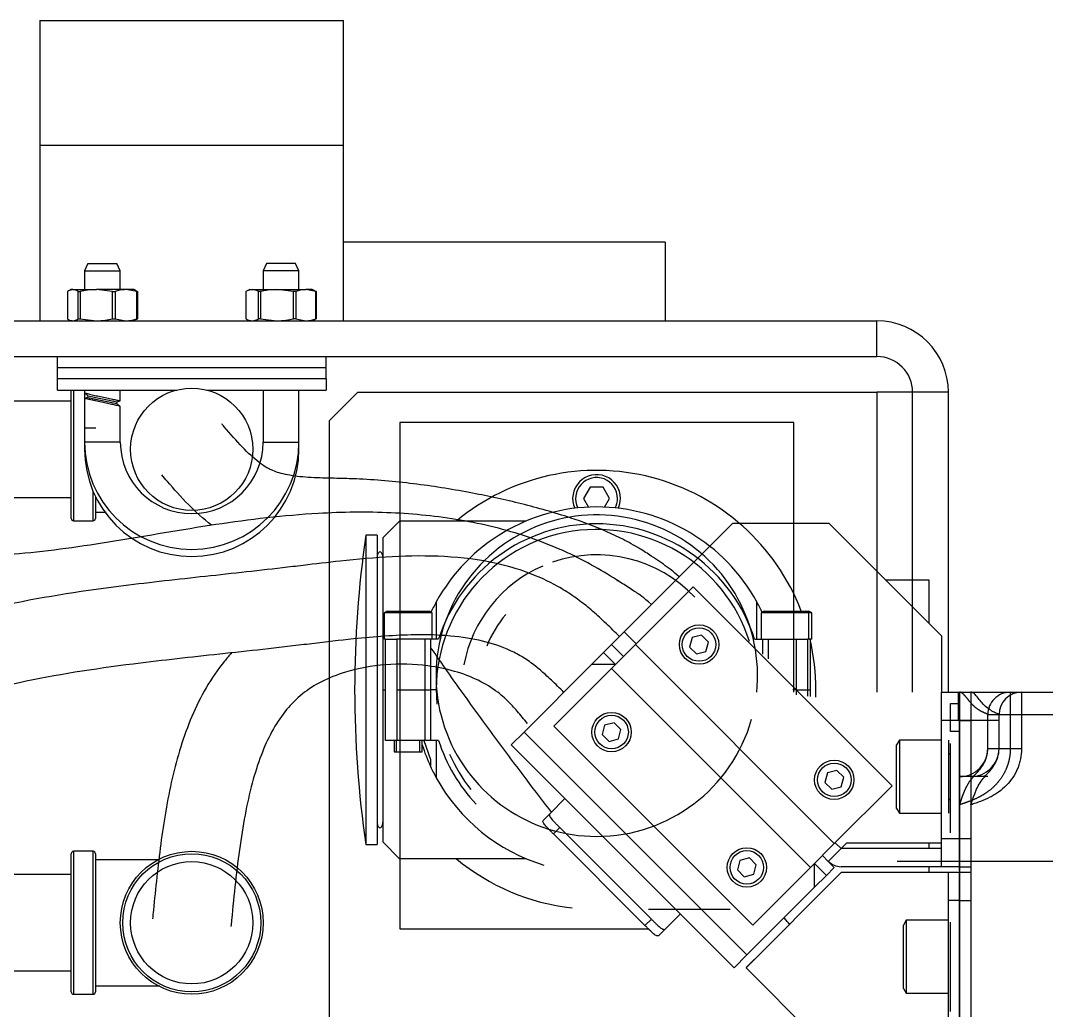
# Model space of a CAD drawing. Extents: x -2384 to 29887, y -2542 to 22350.
# Drawn here: x 4323.3 to 4505.7, y 1105 to 1280.9 of the extents above; entities that cross this region are included whole.
import ezdxf
from ezdxf.lldxf.tags import DXFTag

# ---------------------------------------------------------------- set-up
doc = ezdxf.new("R2010")
doc.units = 0
doc.header["$LTSCALE"] = 63.5
doc.header["$MEASUREMENT"] = 0
doc.linetypes.add('CENTER', pattern=[2, 1.25, -0.25, 0.25, -0.25])
doc.linetypes.add('PHANTOM', pattern=[2.5, 1.25, -0.25, 0.25, -0.25, 0.25, -0.25])
doc.layers.get('0').update_dxf_attribs({"linetype": 'CONTINUOUS'})
for name, color, linetype in [('$DDT_AUDIT_GENERATED_(10A2)', 7, 'CONTINUOUS'), ('$DDT_AUDIT_GENERATED_(1FE4)', 7, 'CONTINUOUS'), ('$DDT_AUDIT_GENERATED_(407)', 7, 'CONTINUOUS'), ('$DDT_AUDIT_GENERATED_(407C)', 7, 'CONTINUOUS'), ('$DDT_AUDIT_GENERATED_(4084)', 7, 'CONTINUOUS'), ('$DDT_AUDIT_GENERATED_(59CC)', 7, 'CONTINUOUS'), ('$DDT_AUDIT_GENERATED_(5A00)', 7, 'CONTINUOUS'), ('$DDT_AUDIT_GENERATED_(780C)', 7, 'CONTINUOUS'), ('2', 2, 'CENTER'), ('4', 6, 'PHANTOM'), ('A290-7321-X836', 7, 'CONTINUOUS'), ('A290-7324-X784', 7, 'CONTINUOUS'), ('A290-7324-X804', 7, 'CONTINUOUS'), ('A290-7329-X201', 7, 'CONTINUOUS'), ('A290-7329-X720', 7, 'CONTINUOUS'), ('LIBRL_A6-BA-4X6', 7, 'CONTINUOUS'), ('LIBRL_A6-BA-5X20', 7, 'CONTINUOUS'), ('LIBRL_A6-BA-8X12', 7, 'CONTINUOUS'), ('LIBRL_A97L-0218-', 7, 'CONTINUOUS')]:
    doc.layers.add(name, color=color, linetype=linetype)
tags = doc.linetypes.add('AM_ISO09W050', pattern=[22.5, 12, -1.5, 3, -1.5, 3, -1.5]).pattern_tags.tags
tags[14:15] = [DXFTag(74, 4), DXFTag(75, 0), DXFTag(340, '0'), DXFTag(46, 1.0), DXFTag(50, 0.0), DXFTag(44, 0.0), DXFTag(45, 0.0)]
tags[12:13] = [DXFTag(74, 4), DXFTag(75, 0), DXFTag(340, '0'), DXFTag(46, 1.0), DXFTag(50, 0.0), DXFTag(44, 0.0), DXFTag(45, 0.0)]
tags[10:11] = [DXFTag(74, 4), DXFTag(75, 0), DXFTag(340, '0'), DXFTag(46, 1.0), DXFTag(50, 0.0), DXFTag(44, 0.0), DXFTag(45, 0.0)]
tags[8:9] = [DXFTag(74, 4), DXFTag(75, 0), DXFTag(340, '0'), DXFTag(46, 1.0), DXFTag(50, 0.0), DXFTag(44, 0.0), DXFTag(45, 0.0)]
tags[6:7] = [DXFTag(74, 4), DXFTag(75, 0), DXFTag(340, '0'), DXFTag(46, 1.0), DXFTag(50, 0.0), DXFTag(44, 0.0), DXFTag(45, 0.0)]
tags[4:5] = [DXFTag(74, 4), DXFTag(75, 0), DXFTag(340, '0'), DXFTag(46, 1.0), DXFTag(50, 0.0), DXFTag(44, 0.0), DXFTag(45, 0.0)]

# ---------------------------------------------------------------- blocks, each defined once
blk = doc.blocks.new('r2000ibSolutionArm-ev')
at = {"layer": '2'}
blk.add_line((-316.12, 139), (-283.76, 139), dxfattribs=at)
at = {"layer": '4'}
for p, q in [((-305.2, 164), (-305.2, 169)), ((-305.2, 169), (-300, 169)), ((-305, 169), (-305, 164)), ((-305, 169), (-296, 169)), ((-300, 169), (-249.26, 169)), ((-296, 169), (-296, 165)), ((-296, 169), (-257.55, 169)), ((-306.6, 162), (-306.6, 167)), ((-306.6, 167), (-305, 167)), ((-296, 165), (-300, 165)), ((-300, 158.95), (-300, 165)), ((-257.55, 165), (-296, 165)), ((-296, 165), (-296, 158.95)), ((-300, 164), (-305.2, 164)), ((-305, 164), (-305, 154)), ((-300, 164), (-305, 164)), ((-307, 160.5), (-307, 147.5)), ((-306.6, 17), (-306.6, 162)), ((-305, 162), (-306.6, 162)), ((-305, 154), (-305, 162)), ((-305, 154), (-305, 162)), ((-296, 158.95), (-300, 158.95)), ((-305, 42), (-305, 154)), ((-300, 154), (-305, 154)), ((-305, 154), (-305, 149)), ((-305, 149), (-305, 47))]:
    blk.add_line(p, q, dxfattribs=at)
for centre, radius, start, end in [((-296, 165), 4, 90, 180), ((-305, 159), 5, 270, 0), ((-306.6, 158.4), 0.4, 180, 270), ((-306.6, 149.6), 0.4, 90, 180)]:
    blk.add_arc(centre, radius, start, end, dxfattribs=at)
for points, knots in [([(-300, 165), (-300, 165.04), (-300.08, 165.09), (-300.29, 165.19), (-300.38, 165.23), (-300.59, 165.33), (-300.71, 165.38), (-301.1, 165.57), (-301.4, 165.73), (-302.02, 166.14), (-302.32, 166.39), (-302.88, 166.95), (-303.14, 167.25), (-303.59, 167.81), (-303.79, 168.07), (-304.07, 168.4), (-304.16, 168.5), (-304.34, 168.68), (-304.43, 168.76), (-304.59, 168.88), (-304.68, 168.92), (-304.8, 168.97), (-304.84, 168.98), (-304.92, 169), (-304.96, 169), (-305, 169)], [0, 0, 0, 0, 0.125, 0.125, 0.1875, 0.1875, 0.25, 0.25, 0.375, 0.375, 0.5, 0.5, 0.625, 0.625, 0.75, 0.75, 0.8125, 0.8125, 0.875, 0.875, 0.9375, 0.9375, 0.96875, 0.96875, 1, 1, 1, 1]), ([(-296, 158.95), (-296, 158.34), (-296.06, 157.74), (-296.24, 156.86), (-296.31, 156.57), (-296.49, 155.99), (-296.59, 155.7), (-296.94, 154.87), (-297.22, 154.34), (-297.89, 153.34), (-298.28, 152.86), (-299.12, 152), (-299.57, 151.61), (-300.31, 151.09), (-300.57, 150.92), (-301.08, 150.61), (-301.35, 150.46), (-302.16, 150.05), (-302.72, 149.81), (-303.57, 149.49), (-303.85, 149.39), (-304.28, 149.24), (-304.43, 149.19), (-304.71, 149.1), (-304.86, 149.05), (-305, 149)], [0, 0, 0, 0, 0.125, 0.125, 0.1875, 0.1875, 0.25, 0.25, 0.375, 0.375, 0.5, 0.5, 0.625, 0.625, 0.6875, 0.6875, 0.75, 0.75, 0.875, 0.875, 0.9375, 0.9375, 0.96875, 0.96875, 1, 1, 1, 1]), ([(-305, 149), (-304.96, 149.12), (-304.92, 149.24), (-304.84, 149.49), (-304.8, 149.61), (-304.68, 149.96), (-304.59, 150.2), (-304.43, 150.66), (-304.34, 150.89), (-304.16, 151.34), (-304.07, 151.56), (-303.79, 152.18), (-303.59, 152.57), (-303.14, 153.28), (-302.88, 153.61), (-302.32, 154.26), (-302.02, 154.58), (-301.4, 155.28), (-301.1, 155.66), (-300.71, 156.3), (-300.59, 156.52), (-300.38, 156.97), (-300.29, 157.21), (-300.08, 157.94), (-300, 158.44), (-300, 158.95)], [0, 0, 0, 0, 0.03125, 0.03125, 0.0625, 0.0625, 0.125, 0.125, 0.1875, 0.1875, 0.25, 0.25, 0.375, 0.375, 0.5, 0.5, 0.625, 0.625, 0.75, 0.75, 0.8125, 0.8125, 0.875, 0.875, 1, 1, 1, 1])]:
    blk.add_open_spline(points, degree=3, knots=knots, dxfattribs=at)

msp = doc.modelspace()

# ---------------------------------------------------------------- linework, layer by layer
at = {"layer": '$DDT_AUDIT_GENERATED_(10A2)', "color": 6, "linetype": 'Continuous', "ltscale": 25.4}
for p, q in [((4334.78, 1208.55), (4336.75, 1208.55)), ((4334.78, 1208.55), (4336.75, 1208.55)), ((4390.74, 1191.97), (4387.74, 1188.97)), ((4413.24, 1191.97), (4390.74, 1191.97)), ((4386.74, 1189.47), (4384.74, 1189.47)), ((4384.74, 1189.47), (4384.74, 1134.47)), ((4386.74, 1189.47), (4386.74, 1134.47)), ((4387.74, 1188.97), (4387.74, 1161.97)), ((4397.24, 1177.6), (4397.24, 1170.97)), ((4454.24, 1170.97), (4454.24, 1177.6)), ((4388.24, 1170.97), (4390.21, 1170.97)), ((4388.24, 1161.97), (4388.24, 1170.97)), ((4390.21, 1170.97), (4390.21, 1161.97)), ((4395.24, 1170.97), (4390.21, 1170.97)), ((4396.24, 1170.97), (4395.24, 1170.97)), ((4395.24, 1170.97), (4395.24, 1161.97)), ((4397.65, 1170.97), (4396.24, 1170.97)), ((4396.24, 1170.97), (4396.24, 1161.97)), ((4453.83, 1170.97), (4455.24, 1170.97)), ((4455.24, 1170.97), (4455.24, 1168.33)), ((4455.24, 1170.97), (4456.24, 1170.97)), ((4456.24, 1170.97), (4456.24, 1167.46)), ((4456.24, 1170.97), (4461.27, 1170.97)), ((4461.27, 1170.97), (4463.24, 1170.97)), ((4461.27, 1161.97), (4461.27, 1170.97)), ((4463.24, 1170.97), (4463.24, 1161.97)), ((4463.74, 1170.97), (4463.49, 1170.97)), ((4463.74, 1170.97), (4463.74, 1161.97)), ((4387.74, 1161.97), (4387.74, 1134.97)), ((4387.74, 1161.97), (4388.24, 1161.97)), ((4387.74, 1161.97), (4388.24, 1161.97)), ((4388.24, 1152.97), (4388.24, 1161.97)), ((4390.21, 1161.97), (4395.24, 1161.97)), ((4390.21, 1161.97), (4390.21, 1152.97)), ((4390.21, 1161.97), (4395.24, 1161.97)), ((4395.24, 1161.97), (4395.24, 1152.97)), ((4395.24, 1161.97), (4396.24, 1161.97)), ((4395.24, 1161.97), (4396.24, 1161.97)), ((4396.24, 1161.97), (4396.24, 1152.97)), ((4397.24, 1161.97), (4396.24, 1161.97)), ((4397.24, 1161.97), (4396.24, 1161.97)), ((4461.27, 1161.97), (4460.64, 1161.97)), ((4461.27, 1161.97), (4460.64, 1161.97)), ((4461.27, 1161.06), (4461.27, 1161.97)), ((4461.27, 1161.97), (4463.24, 1161.97)), ((4461.27, 1161.97), (4463.24, 1161.97)), ((4463.24, 1161.97), (4463.24, 1160.83)), ((4463.24, 1161.97), (4463.74, 1161.97)), ((4463.24, 1161.97), (4463.74, 1161.97)), ((4463.74, 1161.97), (4463.74, 1160.78)), ((4390.21, 1152.97), (4388.24, 1152.97)), ((4395.24, 1152.97), (4390.21, 1152.97)), ((4395.03, 1152.97), (4396.24, 1149.58)), ((4396.24, 1152.97), (4395.24, 1152.97)), ((4397.65, 1152.97), (4396.24, 1152.97)), ((4397.24, 1152.97), (4397.24, 1146.35)), ((4396.24, 1149.58), (4396.24, 1148.34)), ((4384.74, 1134.47), (4386.74, 1134.47)), ((4387.74, 1134.97), (4390.74, 1131.97)), ((4413.24, 1131.97), (4390.74, 1131.97))]:
    msp.add_line(p, q, dxfattribs=at)
for centre, radius, start, end in [((4425.74, 1161.97), 39, 21.0372, 129.7151), ((4425.74, 1161.97), 32.5, 28.7266, 151.2734), ((4425.74, 1161.97), 29.5, 17.7633, 162.2367), ((4572.8, 1161.97), 190.06, 171.6807, 188.3193), ((4425.74, 1161.97), 28.5, 17.5534, 185.0952), ((4425.74, 1161.97), 24, 43.3678, 108.9967), ((4425.74, 1161.97), 24, 113.5084, 169.2774), ((4425.74, 1161.97), 32.5, 151.2734, 155.1884), ((4425.74, 1161.97), 32.5, 24.8116, 28.7266), ((4425.74, 1161.97), 21, 140.2804, 158.259), ((4425.74, 1161.97), 39, 0, 13.3424), ((4425.74, 1161.97), 39, 358.1325, 0), ((4425.74, 1161.97), 29.5, 197.7633, 223.4691), ((4425.74, 1161.97), 32.5, 197.4754, 204.8116), ((4425.74, 1161.97), 28.5, 203.596, 218.3333), ((4425.74, 1161.97), 32.5, 204.8116, 208.7266), ((4425.74, 1161.97), 32.5, 208.7266, 253.2942), ((4425.74, 1161.97), 39, 230.2849, 263.5787)]:
    msp.add_arc(centre, radius, start, end, dxfattribs=at)
at = {"layer": '$DDT_AUDIT_GENERATED_(1FE4)', "color": 6, "linetype": 'Continuous', "ltscale": 25.4}
msp.add_open_spline([(4396.2, 1169.56), (4396.29, 1169.42), (4398.14, 1166.71), (4401.84, 1161.45), (4407.54, 1153.63), (4412.85, 1146.54), (4416.26, 1142.07), (4417.72, 1140.17)], degree=3, knots=[0.4991334, 0.4991334, 0.4991334, 0.4991334, 0.5011124, 0.5378249, 0.5730881, 0.607772, 0.6337114, 0.6337114, 0.6337114, 0.6337114], dxfattribs=at)
msp.add_open_spline([(4460.1, 1120.26), (4459.78, 1120.64), (4459.46, 1121.02), (4459.13, 1121.42)], degree=3, dxfattribs=at)
at = {"layer": '$DDT_AUDIT_GENERATED_(407)', "color": 6, "linetype": 'Continuous', "ltscale": 25.4}
for centre, major_axis in [((4387.24, 1185.47), (0, -1)), ((4387.24, 1138.47), (0, 1))]:
    msp.add_ellipse(centre, major_axis=major_axis, ratio=0.5, start_param=1.570796, end_param=4.712389, dxfattribs=at)
at = {"layer": '$DDT_AUDIT_GENERATED_(407C)', "color": 6, "linetype": 'Continuous', "ltscale": 25.4}
for p, q in [((4488.28, 1129.55), (4490.28, 1129.55)), ((4488.28, 1124.55), (4488.28, 1129.55)), ((4490.28, 1129.55), (4490.28, 1124.55)), ((4488.28, 1010.55), (4488.28, 1124.55)), ((4490.28, 1124.55), (4488.28, 1124.55)), ((4490.28, 1010.55), (4490.28, 1124.55)), ((4453.77, 1114.05), (4452.36, 1112.64)), ((4452.36, 1112.64), (4452.37, 1112.63)), ((4453.77, 1114.05), (4453.78, 1114.05))]:
    msp.add_line(p, q, dxfattribs=at)
at = {"layer": '$DDT_AUDIT_GENERATED_(4084)', "color": 6, "linetype": 'Continuous', "ltscale": 25.4}
for p, q in [((4490.28, 1124.55), (4490.28, 1129.55)), ((4490.28, 1129.55), (4492.28, 1129.55)), ((4490.28, 1010.55), (4490.28, 1124.55)), ((4490.28, 1124.55), (4492.28, 1124.55))]:
    msp.add_line(p, q, dxfattribs=at)
at = {"layer": '$DDT_AUDIT_GENERATED_(59CC)', "color": 6, "linetype": 'Continuous', "ltscale": 25.4}
for p, q in [((4449.93, 1191.55), (4430.67, 1172.29)), ((4467.08, 1191.55), (4449.93, 1191.55)), ((4487.08, 1171.55), (4467.08, 1191.55)), ((4428.41, 1170.02), (4430.67, 1172.29)), ((4430.67, 1172.29), (4432.79, 1170.16)), ((4487.08, 1171.55), (4487.08, 1161.55)), ((4428.41, 1170.02), (4430.53, 1167.9)), ((4487.08, 1156.55), (4487.08, 1161.55)), ((4487.08, 1161.55), (4490.28, 1161.55)), ((4490.28, 1161.55), (4490.28, 1156.55)), ((4490.28, 1156.55), (4487.08, 1156.55)), ((4487.08, 1135.55), (4487.08, 1156.55)), ((4490.28, 1135.55), (4490.28, 1156.55)), ((4468.15, 1134.81), (4469.2, 1133.75)), ((4469.2, 1133.75), (4470.2, 1134.75)), ((4487.08, 1134.75), (4470.2, 1134.75)), ((4487.08, 1135.55), (4490.28, 1135.55)), ((4487.08, 1130.55), (4487.08, 1135.55)), ((4490.28, 1135.55), (4490.28, 1130.55)), ((4469.2, 1133.75), (4466.94, 1131.49)), ((4487.08, 1133.75), (4469.21, 1133.75)), ((4465.88, 1132.55), (4466.94, 1131.49)), ((4466.94, 1131.49), (4466.94, 1131.49)), ((4487.08, 1130.55), (4469.21, 1130.55)), ((4490.28, 1130.55), (4487.08, 1130.55))]:
    msp.add_line(p, q, dxfattribs=at)
for radius in [0.002, 3.2]:
    msp.add_arc((4469.21, 1133.75), radius, 225, 270, dxfattribs=at)
at = {"layer": '$DDT_AUDIT_GENERATED_(5A00)', "color": 6, "linetype": 'Continuous', "ltscale": 25.4}
for p, q in [((4490.28, 1161.55), (4492.28, 1161.55)), ((4490.28, 1161.55), (4490.28, 1156.55)), ((4490.28, 1156.55), (4492.28, 1156.55)), ((4490.28, 1156.55), (4490.28, 1135.55)), ((4492.28, 1156.55), (4492.28, 1146.55)), ((4490.28, 1135.55), (4492.28, 1135.55)), ((4490.28, 1135.55), (4490.28, 1130.55)), ((4490.28, 1130.55), (4492.28, 1130.55))]:
    msp.add_line(p, q, dxfattribs=at)
at = {"layer": '$DDT_AUDIT_GENERATED_(780C)', "color": 6, "linetype": 'Continuous', "ltscale": 25.4}
for p, q in [((4452.31, 1112.58), (4469.28, 1129.55)), ((4469.28, 1129.55), (4488.28, 1129.55)), ((4488.28, 1076.61), (4452.31, 1112.58))]:
    msp.add_line(p, q, dxfattribs=at)
for p, q in [((4326.79, 1280.92), (4326.79, 1258.69)), ((4326.79, 1280.92), (4380.77, 1280.92)), ((4380.77, 1258.69), (4380.77, 1280.92)), ((4326.79, 1258.69), (4326.79, 1227.55)), ((4380.77, 1258.69), (4326.79, 1258.69)), ((4380.77, 1227.55), (4380.77, 1258.69)), ((4437.92, 1241.55), (4380.77, 1241.55)), ((4437.92, 1241.55), (4437.92, 1227.55)), ((4335.33, 1237.74), (4334.73, 1236.46)), ((4335.33, 1237.74), (4337.9, 1237.74)), ((4337.9, 1237.74), (4340.48, 1237.74)), ((4341.08, 1236.46), (4340.48, 1237.74)), ((4367.08, 1237.74), (4366.48, 1236.46)), ((4372.23, 1237.74), (4367.08, 1237.74)), ((4372.83, 1236.46), (4372.23, 1237.74)), ((4334.73, 1236.46), (4334.73, 1233.1)), ((4334.73, 1236.46), (4337.9, 1236.46)), ((4337.9, 1236.46), (4341.08, 1236.46)), ((4341.08, 1233.1), (4341.08, 1236.46)), ((4366.48, 1236.46), (4366.48, 1233.1)), ((4372.83, 1236.46), (4366.48, 1236.46)), ((4372.83, 1233.1), (4372.83, 1236.46)), ((4332.35, 1233.1), (4332.03, 1232.96)), ((4332.65, 1233.1), (4332.35, 1233.1)), ((4332.65, 1233.1), (4336.83, 1233.1)), ((4339.72, 1232.76), (4336.83, 1233.1)), ((4342.09, 1233.1), (4336.83, 1233.1)), ((4344.03, 1232.76), (4342.09, 1233.1)), ((4343.46, 1233.1), (4342.09, 1233.1)), ((4343.78, 1232.96), (4343.46, 1233.1)), ((4364.1, 1233.1), (4363.64, 1232.89)), ((4364.1, 1233.1), (4364.52, 1233.1)), ((4364.52, 1233.1), (4368.93, 1233.1)), ((4371.85, 1232.76), (4368.93, 1233.1)), ((4368.93, 1233.1), (4374.06, 1233.1)), ((4375.86, 1232.76), (4374.06, 1233.1)), ((4375.21, 1233.1), (4374.06, 1233.1)), ((4375.67, 1232.89), (4375.21, 1233.1)), ((4375.65, 1232.89), (4375.92, 1232.76)), ((4331.69, 1232.76), (4331.69, 1227.89)), ((4333.6, 1232.76), (4333.94, 1232.76)), ((4333.6, 1227.89), (4333.6, 1232.76)), ((4333.94, 1232.76), (4333.94, 1227.89)), ((4339.72, 1227.89), (4339.72, 1232.76)), ((4339.72, 1232.76), (4340.15, 1232.76)), ((4340.15, 1232.76), (4340.15, 1227.89)), ((4344.03, 1227.89), (4344.03, 1232.76)), ((4344.03, 1232.76), (4344.12, 1232.76)), ((4344.12, 1232.76), (4344.12, 1227.89)), ((4363.39, 1232.76), (4363.39, 1227.89)), ((4366.01, 1232.76), (4365.65, 1232.76)), ((4365.65, 1227.89), (4365.65, 1232.76)), ((4366.01, 1232.76), (4366.01, 1227.89)), ((4371.85, 1227.89), (4371.85, 1232.76)), ((4372.27, 1232.76), (4371.85, 1232.76)), ((4372.27, 1232.76), (4372.27, 1227.89)), ((4375.86, 1227.89), (4375.86, 1232.76)), ((4375.92, 1232.76), (4375.86, 1232.76)), ((4375.92, 1232.76), (4375.92, 1227.89)), ((4221.93, 1227.55), (4475.58, 1227.55)), ((4332.03, 1227.69), (4332.35, 1227.55)), ((4333.6, 1227.89), (4333.94, 1227.89)), ((4333.94, 1227.89), (4336.83, 1227.55)), ((4339.72, 1227.89), (4340.15, 1227.89)), ((4340.15, 1227.89), (4342.09, 1227.55)), ((4343.46, 1227.55), (4343.78, 1227.69)), ((4344.03, 1227.89), (4344.12, 1227.89)), ((4363.64, 1227.76), (4364.1, 1227.55)), ((4366.01, 1227.89), (4365.65, 1227.89)), ((4366.01, 1227.89), (4368.93, 1227.55)), ((4372.27, 1227.89), (4371.85, 1227.89)), ((4372.27, 1227.89), (4374.06, 1227.55)), ((4375.21, 1227.55), (4375.67, 1227.76)), ((4375.92, 1227.89), (4375.65, 1227.76)), ((4475.58, 1221.2), (4475.58, 1227.55)), ((4221.93, 1221.2), (4475.58, 1221.2)), ((4377.66, 1219.22), (4377.66, 1221.2)), ((4329.9, 1217.24), (4329.9, 1219.22)), ((4377.66, 1219.22), (4329.9, 1219.22)), ((4377.66, 1217.24), (4377.66, 1219.22)), ((4377.66, 1217.24), (4329.9, 1217.24)), ((4377.66, 1217.24), (4377.66, 1215.25)), ((4329.9, 1215.25), (4351.11, 1215.25)), ((4332.35, 1192.45), (4332.35, 1215.25)), ((4332.78, 1215.25), (4332.78, 1192.02)), ((4334.73, 1215.25), (4334.73, 1214.73)), ((4334.73, 1214.74), (4335.33, 1214.22)), ((4334.73, 1214.73), (4334.73, 1213.72)), ((4341.08, 1213.36), (4341.08, 1215.25)), ((4356.45, 1215.25), (4377.66, 1215.25)), ((4366.48, 1215.25), (4366.48, 1205.99)), ((4372.83, 1205.99), (4372.83, 1215.25)), ((4383.28, 1214.85), (4378.28, 1209.85)), ((4383.28, 1214.85), (4475.58, 1214.85)), ((4481.93, 1214.85), (4475.58, 1214.85)), ((4475.58, 1214.85), (4475.58, 1161.55)), ((4488.28, 1214.85), (4481.93, 1214.85)), ((4481.93, 1161.55), (4481.93, 1214.85)), ((4488.28, 1161.55), (4488.28, 1214.85)), ((4332.35, 1213.29), (4287.1, 1213.29)), ((4335.26, 1213.9), (4334.73, 1213.72)), ((4334.73, 1213.72), (4334.73, 1205.99)), ((4335.33, 1214.22), (4335.26, 1213.9)), ((4335.26, 1213.9), (4340.48, 1212.86)), ((4335.33, 1214.22), (4340.55, 1213.17)), ((4340.48, 1212.86), (4340.55, 1213.17)), ((4341.08, 1212.34), (4340.48, 1212.86)), ((4340.55, 1213.17), (4341.08, 1213.35)), ((4341.08, 1205.99), (4341.08, 1212.34)), ((4378.28, 1017.55), (4378.28, 1209.85)), ((4390.78, 1209.5), (4390.78, 1119.5)), ((4460.78, 1209.5), (4390.78, 1209.5)), ((4460.78, 1161.55), (4460.78, 1209.5)), ((4334.73, 1205.99), (4334.73, 1204.72)), ((4341.08, 1205.99), (4334.73, 1205.99)), ((4366.48, 1205.99), (4372.83, 1205.99)), ((4372.83, 1204.72), (4372.83, 1205.99)), ((4336.23, 1192.02), (4336.23, 1197.3)), ((4287.1, 1196.14), (4332.35, 1196.14)), ((4336.67, 1196.35), (4336.67, 1192.45)), ((4336.67, 1196.14), (4336.77, 1196.14)), ((4336.67, 1193.54), (4338.55, 1193.54)), ((4332.78, 1192.02), (4336.23, 1192.02)), ((4429.38, 1181.32), (4429.32, 1181.32)), ((4332.35, 1108.31), (4332.35, 1132.85)), ((4336.23, 1133.28), (4332.78, 1133.28)), ((4332.78, 1133.28), (4332.78, 1107.88)), ((4336.23, 1120.58), (4336.23, 1133.28)), ((4336.67, 1132.85), (4336.67, 1120.58)), ((4332.35, 1129.15), (4287.1, 1129.15)), ((4336.23, 1107.88), (4336.23, 1120.58)), ((4336.67, 1120.58), (4336.67, 1108.31)), ((4390.78, 1119.5), (4434.95, 1119.5)), ((4287.1, 1112.01), (4332.35, 1112.01)), ((4332.78, 1107.88), (4336.23, 1107.88))]:
    msp.add_line(p, q)
at = {"color": 7, "linetype": 'AM_ISO09W050'}
msp.add_line((4329.9, 1215.25), (4329.9, 1221.2), dxfattribs=at)
for centre, radius in [((4353.78, 1204.72), 10.87), ((4353.78, 1120.58), 12.7), ((4353.78, 1120.58), 12.27), ((4353.78, 1120.58), 10.87)]:
    msp.add_circle(centre, radius)
for centre, radius, start, end in [((4475.58, 1214.85), 12.7, 0, 90), ((4475.58, 1214.85), 6.35, 0, 90), ((4353.78, 1205.99), 19.05, 180, 0), ((4353.78, 1205.99), 12.7, 180, 0), ((4353.78, 1204.72), 19.05, 180, 0), ((4425.78, 1164.5), 28.58, 354.0744, 270), ((4332.78, 1192.45), 0.432, 180, 270), ((4336.23, 1192.45), 0.432, 270, 0), ((4425.78, 1164.5), 28.58, 270, 344.2341), ((4332.78, 1132.85), 0.432, 90, 180), ((4336.23, 1132.85), 0.432, 0, 90), ((4332.78, 1108.31), 0.432, 180, 270), ((4336.23, 1108.31), 0.432, 270, 0)]:
    msp.add_arc(centre, radius, start, end)
for points, knots in [([(4332.65, 1233.1), (4332.39, 1233.06), (4332.07, 1233.01), (4331.75, 1232.8), (4331.69, 1232.76)], [0, 0, 0, 0, 0.810662, 1, 1, 1, 1]), ([(4333.6, 1232.76), (4333.49, 1232.83), (4333.18, 1233.03), (4332.86, 1233.08), (4332.65, 1233.1)], [0, 0, 0, 0, 0.3463135, 1, 1, 1, 1]), ([(4336.83, 1233.1), (4336.3, 1233.08), (4335.33, 1233.05), (4334.38, 1232.85), (4333.94, 1232.76)], [0, 0, 0, 0, 0.54364, 1, 1, 1, 1]), ([(4342.09, 1233.1), (4341.74, 1233.08), (4341.08, 1233.05), (4340.44, 1232.85), (4340.15, 1232.76)], [0, 0, 0, 0, 0.54364, 1, 1, 1, 1]), ([(4343.77, 1232.95), (4343.78, 1232.95), (4343.89, 1232.93), (4344.01, 1232.84), (4344.12, 1232.76)], [0, 0, 0, 0, 0.044852, 1, 1, 1, 1]), ([(4364.52, 1233.1), (4364.21, 1233.06), (4363.84, 1233.01), (4363.46, 1232.8), (4363.39, 1232.76)], [0, 0, 0, 0, 0.810662, 1, 1, 1, 1]), ([(4365.65, 1232.76), (4365.52, 1232.83), (4365.15, 1233.03), (4364.77, 1233.08), (4364.52, 1233.1)], [0, 0, 0, 0, 0.346313, 1, 1, 1, 1]), ([(4368.93, 1233.1), (4368.4, 1233.08), (4367.41, 1233.05), (4366.45, 1232.85), (4366.01, 1232.76)], [0, 0, 0, 0, 0.54364, 1, 1, 1, 1]), ([(4374.06, 1233.1), (4373.74, 1233.08), (4373.13, 1233.05), (4372.54, 1232.85), (4372.27, 1232.76)], [0, 0, 0, 0, 0.5436404, 1, 1, 1, 1]), ([(4331.69, 1227.89), (4331.75, 1227.85), (4332.07, 1227.64), (4332.39, 1227.59), (4332.65, 1227.55)], [0, 0, 0, 0, 0.189338, 1, 1, 1, 1]), ([(4332.65, 1227.55), (4332.86, 1227.58), (4333.18, 1227.62), (4333.49, 1227.82), (4333.6, 1227.89)], [0, 0, 0, 0, 0.6536865, 1, 1, 1, 1]), ([(4336.83, 1227.55), (4337.36, 1227.57), (4338.33, 1227.6), (4339.29, 1227.8), (4339.72, 1227.89)], [0, 0, 0, 0, 0.54364, 1, 1, 1, 1]), ([(4342.09, 1227.55), (4342.44, 1227.57), (4343.1, 1227.6), (4343.74, 1227.8), (4344.03, 1227.89)], [0, 0, 0, 0, 0.54364, 1, 1, 1, 1]), ([(4344.12, 1227.89), (4344.01, 1227.81), (4343.89, 1227.72), (4343.78, 1227.7), (4343.77, 1227.7)], [0, 0, 0, 0, 0.955148, 1, 1, 1, 1]), ([(4363.39, 1227.89), (4363.46, 1227.85), (4363.84, 1227.64), (4364.21, 1227.59), (4364.52, 1227.55)], [0, 0, 0, 0, 0.189338, 1, 1, 1, 1]), ([(4364.52, 1227.55), (4364.77, 1227.58), (4365.15, 1227.62), (4365.52, 1227.82), (4365.65, 1227.89)], [0, 0, 0, 0, 0.653687, 1, 1, 1, 1]), ([(4368.93, 1227.55), (4369.47, 1227.57), (4370.45, 1227.6), (4371.41, 1227.8), (4371.85, 1227.89)], [0, 0, 0, 0, 0.54364, 1, 1, 1, 1]), ([(4374.06, 1227.55), (4374.39, 1227.57), (4375, 1227.6), (4375.59, 1227.8), (4375.86, 1227.89)], [0, 0, 0, 0, 0.54364, 1, 1, 1, 1]), ([(4334.77, 1214.73), (4334.76, 1214.73), (4334.71, 1214.74), (4334.98, 1214.68), (4335.47, 1214.56), (4335.9, 1214.46), (4336.07, 1214.42)], [0, 0, 0, 0, 0.106124, 0.446763, 0.789406, 1, 1, 1, 1]), ([(4336.05, 1213.46), (4335.79, 1213.52), (4335.25, 1213.62), (4334.8, 1213.71), (4334.77, 1213.72), (4334.76, 1213.72)], [0, 0, 0, 0, 0.357758, 0.714978, 1, 1, 1, 1]), ([(4341.06, 1212.34), (4341.04, 1212.35), (4341, 1212.36), (4340.53, 1212.47), (4339.79, 1212.65), (4338.82, 1212.87), (4337.73, 1213.11), (4336.77, 1213.32), (4336.25, 1213.42), (4336.05, 1213.46)], [0, 0, 0, 0, 0.131258, 0.278601, 0.428439, 0.582304, 0.739642, 0.898302, 1, 1, 1, 1]), ([(4336.07, 1214.42), (4336.39, 1214.34), (4337.02, 1214.2), (4338.13, 1213.95), (4339.21, 1213.73), (4340.14, 1213.54), (4340.78, 1213.41), (4341.09, 1213.35), (4341.05, 1213.36), (4341.04, 1213.36)], [0, 0, 0, 0, 0.157934, 0.316052, 0.475417, 0.633543, 0.788882, 0.941189, 1, 1, 1, 1]), ([(4347.79, 1131.76), (4347.77, 1131.76), (4346.85, 1131.76), (4344.81, 1131.76), (4341.72, 1131.76), (4339.03, 1131.76), (4337.31, 1131.76), (4336.67, 1131.76)], [0, 0, 0, 0, 0.006999, 0.312489, 0.554696, 0.833143, 1, 1, 1, 1]), ([(4336.67, 1109.4), (4337.63, 1109.4), (4339.85, 1109.4), (4343.12, 1109.4), (4346.02, 1109.4), (4347.49, 1109.4), (4348.11, 1109.4)], [0, 0, 0, 0, 0.239657, 0.556279, 0.812819, 1, 1, 1, 1])]:
    msp.add_open_spline(points, degree=3, knots=knots)
at = {"color": 6, "linetype": 'AM_ISO09W050'}
for points, knots in [([(4435.52, 1177.14), (4433.97, 1178.49), (4433.4, 1178.87), (4431.68, 1180.01), (4430.5, 1180.77), (4427.87, 1182.43), (4426.39, 1183.31), (4423.95, 1184.66), (4423.02, 1185.15), (4421.15, 1186.08), (4420.21, 1186.51), (4417.35, 1187.76), (4415.42, 1188.5), (4409.56, 1190.47), (4405.56, 1191.44), (4397.46, 1192.82), (4393.36, 1193.24), (4384.92, 1193.62), (4380.59, 1193.56), (4373.19, 1193.14), (4370.13, 1192.87), (4364.05, 1192.19), (4361.04, 1191.78), (4351.92, 1190.41), (4345.9, 1189.33), (4334.21, 1187.44), (4328.54, 1186.61), (4318.8, 1185.81), (4314.65, 1185.68), (4306.71, 1186.1), (4302.91, 1186.64), (4298.2, 1187.89), (4297.15, 1188.21), (4295.03, 1188.93), (4293.98, 1189.33), (4290.79, 1190.66), (4288.67, 1191.7), (4282.12, 1195.3), (4277.68, 1198.28), (4269.77, 1204.07), (4266.32, 1206.74), (4262.82, 1209.46)], [0, 0, 0, 0, 2.017656, 2.017656, 6.052967, 6.052967, 10.832745, 10.832745, 13.658007, 13.658007, 16.483269, 16.483269, 22.133793, 22.133793, 33.43484, 33.43484, 44.735888, 44.735888, 56.582554, 56.582554, 64.997655, 64.997655, 73.412756, 73.412756, 90.747747, 90.747747, 108.082739, 108.082739, 121.772855, 121.772855, 135.462971, 135.462971, 139.49972, 139.49972, 143.536469, 143.536469, 151.609967, 151.609967, 168.257305, 168.257305, 180.938112, 180.938112, 180.938112, 180.938112]), ([(4440.43, 1182.04), (4439.2, 1183.15), (4438.76, 1183.47), (4437.4, 1184.44), (4436.46, 1185.1), (4434.81, 1186.19), (4434.13, 1186.63), (4432.93, 1187.35), (4432.42, 1187.64), (4431.41, 1188.21), (4430.9, 1188.47), (4429.37, 1189.25), (4428.35, 1189.73), (4425.26, 1191.07), (4423.2, 1191.83), (4419.68, 1193), (4418.23, 1193.44), (4415.32, 1194.27), (4413.86, 1194.66), (4409.5, 1195.75), (4406.59, 1196.37), (4400.44, 1197.55), (4397.16, 1198.09), (4390.48, 1198.94), (4387.08, 1199.26), (4382.99, 1199.45), (4382.38, 1199.48), (4381.17, 1199.52), (4380.57, 1199.53), (4378.81, 1199.57), (4377.68, 1199.59), (4375.14, 1199.68), (4373.78, 1199.76), (4371.33, 1200.05), (4370.25, 1200.26), (4368.93, 1200.65), (4368.55, 1200.78), (4368, 1201.01), (4367.8, 1201.11), (4367.4, 1201.31), (4367.19, 1201.42), (4366.56, 1201.8), (4366.13, 1202.1), (4364.76, 1203.15), (4363.79, 1204.06), (4361.74, 1206.2), (4360.67, 1207.43), (4359.4, 1208.91), (4359.25, 1209.09), (4359.1, 1209.26)], [0, 0, 0, 0, 1.60217, 1.60217, 4.80651, 4.80651, 6.934478, 6.934478, 8.41909, 8.41909, 9.903702, 9.903702, 12.872926, 12.872926, 18.811374, 18.811374, 23.079354, 23.079354, 27.347335, 27.347335, 35.883296, 35.883296, 45.543816, 45.543816, 55.204337, 55.204337, 56.871681, 56.871681, 58.539025, 58.539025, 61.873714, 61.873714, 66.410198, 66.410198, 70.946682, 70.946682, 72.978459, 72.978459, 74.216687, 74.216687, 75.454914, 75.454914, 77.931368, 77.931368, 82.942157, 82.942157, 87.952945, 87.952945, 88.610509, 88.610509, 88.610509, 88.610509]), ([(4357.31, 1191.22), (4355.79, 1192.37), (4354.44, 1193.62), (4351.84, 1196.26), (4350.61, 1197.66), (4349.11, 1199.4), (4348.78, 1199.79), (4348.46, 1200.17)], [77.759859, 77.759859, 77.759859, 77.759859, 82.261643, 82.261643, 87.180684, 87.180684, 88.610509, 88.610509, 88.610509, 88.610509]), ([(4429.79, 1171.47), (4429.42, 1171.83), (4429.04, 1172.2), (4427.89, 1173.33), (4427.09, 1174.11), (4425.49, 1175.57), (4424.7, 1176.26), (4423.09, 1177.56), (4422.26, 1178.17), (4420.59, 1179.31), (4419.73, 1179.84), (4417.13, 1181.3), (4415.34, 1182.12), (4411.7, 1183.47), (4409.84, 1184.01), (4404.93, 1185.11), (4401.84, 1185.48), (4395.64, 1185.82), (4392.53, 1185.78), (4386.33, 1185.46), (4383.23, 1185.17), (4377.95, 1184.61), (4375.75, 1184.35), (4372.35, 1183.94), (4371.13, 1183.79), (4367.48, 1183.36), (4365.04, 1183.09), (4360.17, 1182.55), (4357.74, 1182.29), (4350.44, 1181.5), (4345.58, 1180.96), (4333.63, 1179.42), (4326.59, 1178.33), (4312.88, 1175.33), (4306.22, 1173.41), (4295.37, 1168.98), (4291.02, 1166.79), (4285.12, 1163.04), (4283.39, 1161.83), (4280.59, 1159.68), (4279.5, 1158.79), (4277.37, 1156.92), (4276.34, 1155.96), (4273.32, 1153), (4271.42, 1150.91), (4266.23, 1144.74), (4263.15, 1140.47), (4257.59, 1132.21), (4255.08, 1128.23), (4252.61, 1124.32)], [0, 0, 0, 0, 1.53317, 1.53317, 4.599511, 4.599511, 7.324105, 7.324105, 9.852543, 9.852543, 12.380982, 12.380982, 17.437859, 17.437859, 22.494736, 22.494736, 30.762615, 30.762615, 39.030494, 39.030494, 47.298373, 47.298373, 53.223434, 53.223434, 56.580604, 56.580604, 63.294943, 63.294943, 70.009282, 70.009282, 83.437961, 83.437961, 103.37868, 103.37868, 123.319399, 123.319399, 137.455853, 137.455853, 143.549274, 143.549274, 147.559486, 147.559486, 151.569698, 151.569698, 159.590122, 159.590122, 174.480142, 174.480142, 187.848652, 187.848652, 187.848652, 187.848652]), ([(4419.95, 1161.51), (4419.56, 1161.89), (4419.18, 1162.26), (4418.07, 1163.36), (4417.35, 1164.04), (4416.04, 1165.23), (4415.45, 1165.74), (4414.52, 1166.48), (4414.17, 1166.74), (4413.45, 1167.24), (4413.09, 1167.48), (4411.98, 1168.16), (4411.22, 1168.56), (4408.89, 1169.64), (4407.24, 1170.2), (4403.7, 1171.06), (4401.8, 1171.36), (4397.77, 1171.72), (4395.64, 1171.78), (4389.98, 1171.69), (4386.32, 1171.41), (4380.11, 1170.77), (4377.65, 1170.48), (4373.87, 1170.02), (4372.58, 1169.87), (4369.99, 1169.56), (4368.69, 1169.41), (4364.82, 1168.98), (4362.25, 1168.7), (4354.6, 1167.87), (4349.58, 1167.33), (4337.62, 1165.85), (4330.81, 1164.84), (4317.94, 1162.16), (4311.89, 1160.49), (4302.42, 1156.79), (4298.75, 1155.02), (4293.8, 1152), (4292.31, 1150.99), (4289.85, 1149.15), (4288.84, 1148.35), (4285.91, 1145.81), (4284.02, 1143.93), (4280.33, 1139.83), (4278.53, 1137.61), (4273.82, 1131.34), (4270.96, 1127.06), (4266.89, 1120.71), (4265.67, 1118.78), (4264.45, 1116.84)], [0, 0, 0, 0, 1.603321, 1.603321, 4.809964, 4.809964, 7.645585, 7.645585, 9.441016, 9.441016, 11.236447, 11.236447, 14.827309, 14.827309, 21.777398, 21.777398, 28.727486, 28.727486, 35.677575, 35.677575, 46.465238, 46.465238, 53.308914, 53.308914, 56.820268, 56.820268, 60.331622, 60.331622, 67.354329, 67.354329, 81.399743, 81.399743, 101.649158, 101.649158, 121.898572, 121.898572, 136.157157, 136.157157, 142.586332, 142.586332, 147.210758, 147.210758, 156.45961, 156.45961, 165.708462, 165.708462, 181.228208, 181.228208, 187.848652, 187.848652, 187.848652, 187.848652]), ([(4360.87, 1168.55), (4360.43, 1168.07), (4360.02, 1167.58), (4358.4, 1165.58), (4357.32, 1163.99), (4355.4, 1160.7), (4354.55, 1159), (4352.3, 1153.71), (4351.18, 1150), (4349.43, 1142.4), (4348.79, 1138.51), (4347.75, 1130.66), (4347.35, 1126.71), (4346.91, 1122.29), (4346.86, 1121.78), (4346.81, 1121.26)], [57.60797, 57.60797, 57.60797, 57.60797, 59.264904, 59.264904, 64.264663, 64.264663, 69.264422, 69.264422, 79.393537, 79.393537, 89.522653, 89.522653, 99.651768, 99.651768, 100.996571, 100.996571, 100.996571, 100.996571]), ([(4413.49, 1155.99), (4413.16, 1156.38), (4412.85, 1156.75), (4411.93, 1157.84), (4411.35, 1158.51), (4410.3, 1159.64), (4409.83, 1160.11), (4408.98, 1160.9), (4408.6, 1161.22), (4407.16, 1162.32), (4405.99, 1163.04), (4403.4, 1164.29), (4401.98, 1164.83), (4398.97, 1165.69), (4397.39, 1166.02), (4393.3, 1166.55), (4390.74, 1166.61), (4385.76, 1166.22), (4383.33, 1165.78), (4379.57, 1164.65), (4378.13, 1164.07), (4375.56, 1162.77), (4374.45, 1162.05), (4372.42, 1160.41), (4371.5, 1159.49), (4369.8, 1157.44), (4369.02, 1156.3), (4367.58, 1153.77), (4366.93, 1152.39), (4365.73, 1149.4), (4365.2, 1147.79), (4363.72, 1142.53), (4362.97, 1138.55), (4361.76, 1130.1), (4361.31, 1125.63), (4360.82, 1120.67), (4360.78, 1120.29), (4360.75, 1119.9)], [0, 0, 0, 0, 1.501917, 1.501917, 4.50575, 4.50575, 7.040726, 7.040726, 9.207348, 9.207348, 14.614455, 14.614455, 20.021562, 20.021562, 25.428669, 25.428669, 33.588949, 33.588949, 41.749228, 41.749228, 47.474888, 47.474888, 53.200548, 53.200548, 58.926208, 58.926208, 64.651868, 64.651868, 70.377528, 70.377528, 76.103188, 76.103188, 88.044036, 88.044036, 99.984885, 99.984885, 100.996571, 100.996571, 100.996571, 100.996571])]:
    msp.add_open_spline(points, degree=3, knots=knots, dxfattribs=at)
at = {"layer": 'A290-7321-X836', "color": 6, "linetype": 'Continuous', "ltscale": 25.4}
for p, q in [((4424.87, 1166.49), (4412.85, 1154.47)), ((4429.11, 1166.49), (4424.87, 1166.49)), ((4412.85, 1154.47), (4410.59, 1152.2)), ((4412.85, 1154.47), (4452.45, 1114.87)), ((4410.59, 1152.2), (4450.18, 1112.6)), ((4464.47, 1126.89), (4464.47, 1131.13)), ((4464.47, 1126.89), (4452.45, 1114.87)), ((4452.45, 1114.87), (4450.18, 1112.6))]:
    msp.add_line(p, q, dxfattribs=at)
at = {"layer": 'A290-7324-X784', "color": 6, "linetype": 'Continuous', "ltscale": 25.4}
for p, q in [((4426.99, 1168.61), (4428.41, 1170.02)), ((4424.87, 1166.49), (4426.99, 1168.61)), ((4429.11, 1166.49), (4426.99, 1168.61)), ((4466.59, 1129.01), (4464.47, 1131.13)), ((4466.94, 1131.49), (4468, 1130.42)), ((4464.47, 1126.89), (4466.59, 1129.01)), ((4468, 1130.42), (4466.59, 1129.01))]:
    msp.add_line(p, q, dxfattribs=at)
at = {"layer": 'A290-7324-X804', "color": 6, "linetype": 'Continuous', "ltscale": 25.4}
for p, q in [((4477.08, 1181.55), (4484.78, 1181.55)), ((4484.78, 1181.55), (4484.78, 1173.85)), ((4484.78, 1134.75), (4484.78, 1133.75)), ((4484.78, 1130.55), (4484.78, 1129.55))]:
    msp.add_line(p, q, dxfattribs=at)
at = {"layer": 'A290-7329-X201', "color": 6, "linetype": 'Continuous', "ltscale": 25.4}
for p, q in [((4492.28, 1161.55), (4492.28, 1156.55)), ((4492.28, 1161.55), (4501.28, 1161.55)), ((4501.28, 1161.55), (4501.28, 1157.55)), ((4492.28, 1156.55), (4492.28, 1146.55)), ((4497.28, 1156.55), (4492.28, 1156.55)), ((4501.28, 1157.55), (4497.28, 1157.55)), ((4497.28, 1151.5), (4497.28, 1157.55)), ((4501.28, 1157.55), (4501.28, 1151.5)), ((4501.28, 1151.5), (4497.28, 1151.5)), ((4492.28, 1146.55), (4492.28, 1141.55)), ((4492.28, 1141.55), (4492.28, 1007.55))]:
    msp.add_line(p, q, dxfattribs=at)
for centre, radius, start, end in [((4501.28, 1157.55), 4, 90, 180), ((4492.28, 1151.55), 5, 270, 0)]:
    msp.add_arc(centre, radius, start, end, dxfattribs=at)
for points, knots in [([(4497.28, 1157.55), (4497.28, 1157.59), (4497.2, 1157.64), (4496.99, 1157.74), (4496.9, 1157.78), (4496.69, 1157.87), (4496.57, 1157.93), (4496.18, 1158.11), (4495.88, 1158.28), (4495.26, 1158.69), (4494.96, 1158.94), (4494.4, 1159.5), (4494.14, 1159.79), (4493.69, 1160.35), (4493.49, 1160.62), (4493.21, 1160.95), (4493.11, 1161.05), (4492.94, 1161.23), (4492.85, 1161.3), (4492.69, 1161.42), (4492.6, 1161.47), (4492.48, 1161.52), (4492.44, 1161.53), (4492.36, 1161.54), (4492.32, 1161.55), (4492.28, 1161.55)], [0, 0, 0, 0, 0.125, 0.125, 0.1875, 0.1875, 0.25, 0.25, 0.375, 0.375, 0.5, 0.5, 0.625, 0.625, 0.75, 0.75, 0.8125, 0.8125, 0.875, 0.875, 0.9375, 0.9375, 0.96875, 0.96875, 1, 1, 1, 1]), ([(4501.28, 1151.5), (4501.28, 1150.89), (4501.22, 1150.29), (4501.04, 1149.41), (4500.97, 1149.12), (4500.79, 1148.54), (4500.69, 1148.25), (4500.34, 1147.42), (4500.06, 1146.89), (4499.39, 1145.89), (4499, 1145.41), (4498.16, 1144.55), (4497.71, 1144.16), (4496.97, 1143.63), (4496.71, 1143.47), (4496.19, 1143.15), (4495.93, 1143.01), (4495.12, 1142.6), (4494.56, 1142.36), (4493.71, 1142.04), (4493.43, 1141.94), (4493, 1141.79), (4492.85, 1141.74), (4492.57, 1141.64), (4492.42, 1141.59), (4492.28, 1141.55)], [0, 0, 0, 0, 0.125, 0.125, 0.1875, 0.1875, 0.25, 0.25, 0.375, 0.375, 0.5, 0.5, 0.625, 0.625, 0.6875, 0.6875, 0.75, 0.75, 0.875, 0.875, 0.9375, 0.9375, 0.96875, 0.96875, 1, 1, 1, 1]), ([(4492.28, 1141.55), (4492.32, 1141.67), (4492.36, 1141.79), (4492.44, 1142.03), (4492.48, 1142.15), (4492.6, 1142.51), (4492.69, 1142.75), (4492.85, 1143.21), (4492.94, 1143.44), (4493.11, 1143.89), (4493.21, 1144.1), (4493.49, 1144.73), (4493.69, 1145.11), (4494.14, 1145.83), (4494.4, 1146.16), (4494.96, 1146.81), (4495.26, 1147.13), (4495.88, 1147.82), (4496.18, 1148.21), (4496.57, 1148.84), (4496.69, 1149.06), (4496.9, 1149.52), (4496.99, 1149.76), (4497.2, 1150.48), (4497.28, 1150.98), (4497.28, 1151.5)], [0, 0, 0, 0, 0.03125, 0.03125, 0.0625, 0.0625, 0.125, 0.125, 0.1875, 0.1875, 0.25, 0.25, 0.375, 0.375, 0.5, 0.5, 0.625, 0.625, 0.75, 0.75, 0.8125, 0.8125, 0.875, 0.875, 1, 1, 1, 1])]:
    msp.add_open_spline(points, degree=3, knots=knots, dxfattribs=at)
at = {"layer": 'A290-7329-X720', "color": 6, "linetype": 'Continuous', "ltscale": 25.4}
msp.add_line((4434.97, 1122.97), (4449.47, 1122.97), dxfattribs=at)
at = {"layer": 'LIBRL_A6-BA-4X6', "color": 6, "linetype": 'Continuous', "ltscale": 25.4}
for p, q in [((4442.74, 1171.25), (4442.29, 1169.57)), ((4444.41, 1171.7), (4442.74, 1171.25)), ((4445.63, 1170.47), (4444.41, 1171.7)), ((4442.29, 1169.57), (4443.51, 1168.35)), ((4445.19, 1168.8), (4445.63, 1170.47)), ((4443.51, 1168.35), (4445.19, 1168.8)), ((4427.18, 1155.69), (4426.73, 1154.02)), ((4428.85, 1156.14), (4427.18, 1155.69)), ((4430.08, 1154.91), (4428.85, 1156.14)), ((4429.63, 1153.24), (4430.08, 1154.91)), ((4426.73, 1154.02), (4427.96, 1152.79)), ((4427.96, 1152.79), (4429.63, 1153.24)), ((4466.78, 1147.21), (4466.33, 1145.53)), ((4468.45, 1147.65), (4466.78, 1147.21)), ((4469.68, 1146.43), (4468.45, 1147.65)), ((4466.33, 1145.53), (4467.55, 1144.31)), ((4469.23, 1144.76), (4469.68, 1146.43)), ((4467.55, 1144.31), (4469.23, 1144.76)), ((4451.22, 1131.65), (4450.77, 1129.98)), ((4452.9, 1132.1), (4451.22, 1131.65)), ((4454.12, 1130.87), (4452.9, 1132.1)), ((4453.67, 1129.2), (4454.12, 1130.87)), ((4450.77, 1129.98), (4452, 1128.75)), ((4452, 1128.75), (4453.67, 1129.2))]:
    msp.add_line(p, q, dxfattribs=at)
for centre, radius in [((4443.96, 1170.02), 3.5), ((4443.96, 1170.02), 2.98), ((4428.41, 1154.47), 3.5), ((4428.41, 1154.47), 2.98), ((4468, 1145.98), 3.5), ((4468, 1145.98), 2.98), ((4452.45, 1130.42), 3.5), ((4452.45, 1130.42), 2.98)]:
    msp.add_circle(centre, radius, dxfattribs=at)
at = {"layer": 'LIBRL_A6-BA-5X20', "color": 6, "linetype": 'Continuous', "ltscale": 25.4}
for p, q in [((4424.59, 1197.97), (4423.43, 1195.97)), ((4426.89, 1197.97), (4424.59, 1197.97)), ((4428.05, 1195.97), (4426.89, 1197.97)), ((4423.43, 1195.97), (4424.31, 1194.44)), ((4427.17, 1194.44), (4428.05, 1195.97)), ((4388.51, 1175.97), (4387.99, 1175.67)), ((4387.99, 1175.67), (4387.99, 1170.97)), ((4396.49, 1175.67), (4387.99, 1175.67)), ((4388.51, 1175.97), (4395.97, 1175.97)), ((4396.49, 1175.67), (4395.97, 1175.97)), ((4396.49, 1170.97), (4396.49, 1175.67)), ((4455.51, 1175.97), (4454.99, 1175.67)), ((4454.99, 1175.67), (4454.99, 1170.97)), ((4463.49, 1175.67), (4454.99, 1175.67)), ((4455.51, 1175.97), (4462.97, 1175.97)), ((4463.49, 1175.67), (4462.97, 1175.97)), ((4462.97, 1175.97), (4463.47, 1175.97)), ((4463.99, 1175.67), (4463.47, 1175.97)), ((4463.49, 1170.97), (4463.49, 1175.67)), ((4463.99, 1175.67), (4463.49, 1175.67)), ((4463.99, 1170.97), (4463.99, 1175.67)), ((4388.24, 1170.97), (4387.99, 1170.97)), ((4463.49, 1170.97), (4463.24, 1170.97)), ((4463.99, 1170.97), (4463.74, 1170.97)), ((4389.74, 1152.97), (4389.74, 1150.97)), ((4390.17, 1150.97), (4390.17, 1152.97)), ((4394.31, 1150.97), (4394.31, 1152.97)), ((4394.74, 1150.97), (4394.74, 1152.97)), ((4389.74, 1150.97), (4394.74, 1150.97))]:
    msp.add_line(p, q, dxfattribs=at)
for radius, start, end in [(4.25, 0, 204.0577), (3.73, 0, 206.6213), (3.73, 333.3787, 0), (4.25, 335.9423, 0)]:
    msp.add_arc((4425.74, 1195.97), radius, start, end, dxfattribs=at)
at = {"layer": 'LIBRL_A6-BA-8X12', "color": 6, "linetype": 'Continuous', "ltscale": 25.4}
for p, q in [((4479.58, 1153.05), (4479.08, 1152.18)), ((4487.08, 1153.05), (4479.58, 1153.05)), ((4479.58, 1153.05), (4479.58, 1140.05)), ((4479.08, 1140.91), (4479.08, 1152.18)), ((4479.08, 1140.91), (4479.58, 1140.05)), ((4479.58, 1140.05), (4487.08, 1140.05)), ((4480.78, 1121.05), (4480.28, 1120.18)), ((4480.28, 1108.91), (4480.28, 1120.18)), ((4488.28, 1121.05), (4480.78, 1121.05)), ((4480.78, 1121.05), (4480.78, 1108.05)), ((4480.28, 1108.91), (4480.78, 1108.05)), ((4480.78, 1108.05), (4488.28, 1108.05))]:
    msp.add_line(p, q, dxfattribs=at)
at = {"layer": 'LIBRL_A97L-0218-', "color": 6, "linetype": 'Continuous', "ltscale": 25.4}
for p, q in [((4432.65, 1170.02), (4442.9, 1180.28)), ((4442.9, 1180.28), (4478.26, 1144.92)), ((4428.41, 1165.78), (4432.65, 1170.02)), ((4468, 1134.67), (4432.65, 1170.02)), ((4418.15, 1155.53), (4428.41, 1165.78)), ((4428.41, 1165.78), (4463.76, 1130.42)), ((4453.51, 1120.17), (4418.15, 1155.53)), ((4478.26, 1144.92), (4468, 1134.67)), ((4420.13, 1142.66), (4417.48, 1140.01)), ((4416.29, 1138.81), (4417.48, 1140.01)), ((4419.21, 1137.5), (4418.08, 1136.36)), ((4434.34, 1120.1), (4418.08, 1136.36)), ((4435.48, 1121.23), (4419.21, 1137.5)), ((4463.76, 1130.42), (4468, 1134.67)), ((4463.76, 1130.42), (4453.51, 1120.17)), ((4440.64, 1122.15), (4437.99, 1119.5)), ((4434.34, 1120.1), (4435.48, 1121.23)), ((4437.99, 1119.5), (4436.79, 1118.3))]:
    msp.add_line(p, q, dxfattribs=at)
for points, knots in [([(4417.48, 1140.01), (4417.43, 1139.96), (4417.4, 1139.9), (4417.37, 1139.77), (4417.37, 1139.7), (4417.42, 1139.53), (4417.46, 1139.45), (4417.57, 1139.26), (4417.64, 1139.15), (4417.91, 1138.83), (4418.14, 1138.58), (4418.52, 1138.19), (4418.65, 1138.05), (4418.93, 1137.78), (4419.07, 1137.64), (4419.21, 1137.5)], [0, 0, 0, 0, 0.125, 0.125, 0.25, 0.25, 0.375, 0.375, 0.5, 0.5, 0.75, 0.75, 0.875, 0.875, 1, 1, 1, 1]), ([(4418.08, 1136.36), (4417.94, 1136.51), (4417.8, 1136.64), (4417.53, 1136.92), (4417.39, 1137.05), (4417.14, 1137.32), (4417.02, 1137.44), (4416.79, 1137.68), (4416.69, 1137.8), (4416.51, 1138.01), (4416.43, 1138.11), (4416.31, 1138.29), (4416.27, 1138.38), (4416.21, 1138.53), (4416.2, 1138.6), (4416.22, 1138.72), (4416.24, 1138.77), (4416.29, 1138.81)], [0, 0, 0, 0, 0.125, 0.125, 0.25, 0.25, 0.375, 0.375, 0.5, 0.5, 0.625, 0.625, 0.75, 0.75, 0.875, 0.875, 1, 1, 1, 1]), ([(4436.79, 1118.3), (4436.75, 1118.26), (4436.7, 1118.24), (4436.58, 1118.22), (4436.51, 1118.23), (4436.36, 1118.29), (4436.28, 1118.33), (4436.09, 1118.45), (4435.99, 1118.53), (4435.67, 1118.79), (4435.43, 1119.03), (4435.04, 1119.41), (4434.9, 1119.54), (4434.63, 1119.82), (4434.49, 1119.96), (4434.34, 1120.1)], [0, 0, 0, 0, 0.125, 0.125, 0.25, 0.25, 0.375, 0.375, 0.5, 0.5, 0.75, 0.75, 0.875, 0.875, 1, 1, 1, 1]), ([(4435.48, 1121.23), (4435.62, 1121.09), (4435.76, 1120.95), (4436.03, 1120.68), (4436.17, 1120.54), (4436.43, 1120.28), (4436.56, 1120.16), (4436.8, 1119.94), (4436.92, 1119.84), (4437.13, 1119.66), (4437.24, 1119.59), (4437.43, 1119.48), (4437.52, 1119.44), (4437.68, 1119.39), (4437.75, 1119.39), (4437.88, 1119.42), (4437.94, 1119.45), (4437.99, 1119.5)], [0, 0, 0, 0, 0.125, 0.125, 0.25, 0.25, 0.375, 0.375, 0.5, 0.5, 0.625, 0.625, 0.75, 0.75, 0.875, 0.875, 1, 1, 1, 1])]:
    msp.add_open_spline(points, degree=3, knots=knots, dxfattribs=at)

# ---------------------------------------------------------------- block references
at = {"layer": '4'}
msp.add_blockref('r2000ibSolutionArm-ev', (4795.28, 992.55), dxfattribs=at)

doc.saveas('drawing.dxf')
